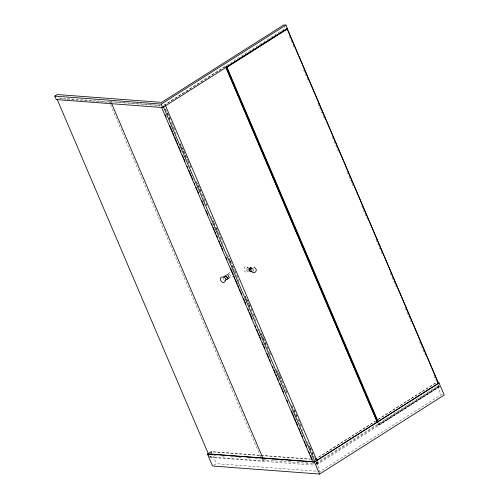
<?xml version="1.0" encoding="UTF-8"?>
<svg xmlns="http://www.w3.org/2000/svg" width="499" height="499" viewBox="0 0 499 499"><rect width="100%" height="100%" fill="white"/><g stroke="black" fill="none" stroke-linecap="round" stroke-linejoin="round"><path stroke-width="0.37" stroke-dasharray="2.5 1.87" d="M246.656 270.277L247.186 271.038L248.284 271.362C242.614 275.149 242.633 262.923 248.252 267.707L246.868 268.032L246.649 270.277M246.5 268.83L246.637 268.393M248.234 268.512L248.252 270.396M248.196 268.131L247.785 269.41L248.215 270.795M253.186 271.275L253.398 269.017M438.964 386.644L379.034 424.911L378.392 424.867L377.78 423.433M228.193 274.032L230.158 271.762M109.474 102.058L110.217 101.584L160.372 105.345M110.36 103L111.289 102.7M163.741 105.395L285.241 28.393L284.655 27.015M163.915 105.432L225.922 66.136M228.38 273.889L226.521 275.068A1.946 0.911 57.6 0 1 228.473 276.608A1.946 0.911 57.6 0 1 228.236 278.461M228.492 278.43L230.351 277.251L232.877 276.633M209.287 452.811L211.152 451.632L259.96 455.288M209.181 453.03L211.114 451.801L310.284 459.236M209.58 456.71L210.509 456.404M209.355 457.29L212.58 455.244M213.809 465.243L216.285 463.671L320.102 471.455L441.022 394.821L442.295 394.915M261.931 459.754L262.861 459.448M314.969 459.411L375.423 421.094M378.055 419.428L435.883 382.777M314.931 459.585L375.391 421.268M378.017 419.603L435.845 382.951M314.102 463.995L313.777 464.201L313.166 462.766M316.397 463.022L437.317 386.388L439.394 386.544M439.164 386.351L438.552 386.151L378.279 424.35L378.392 424.867L439.164 386.351L438.546 384.916M316.347 463.284L317.202 463.346L379.209 424.05L378.566 424M316.435 464.033L317.988 463.047L317.376 461.612M439.145 386.812L379.034 424.911L378.111 422.765M316.603 464.856L439.426 387.012M247.161 267.77L247.504 267.626M58.732 97.991L160.765 105.638M60.179 98.715L66.355 99.176M67.128 99.232L91.043 101.029M91.816 101.085L99.532 101.665M100.305 101.721L111.109 102.532M260.734 455.344L310.316 459.061M317.988 463.047L317.096 461.594M214.133 455.362L216.454 455.537M221.88 455.943L224.201 456.117M230.401 456.579L233.501 456.81M238.921 457.215L242.021 457.452M247.448 457.857L249.768 458.032M255.195 458.438L258.295 458.668M263.715 459.074L266.042 459.248M272.236 459.716L275.336 459.947M280.762 460.352L283.083 460.527M288.509 460.933L291.609 461.163M297.03 461.575L300.13 461.806M305.55 462.211L308.65 462.442M262.112 459.922L313.815 463.796M209.767 456.878L263.004 460.87L263.746 460.396L263.634 459.878M210.129 457.346L314.401 465.162M247.878 267.607L248.252 267.714M289.258 36.128L292.614 44.006M292.919 44.717L294.447 48.297M303.604 69.773L306.966 77.644M307.272 78.362L308.794 81.942M317.957 103.412L323.146 115.581M323.452 116.298L324.369 118.444M332.303 137.057L338.715 152.089M347.267 172.13L353.067 185.728M361.613 205.769L367.414 219.373M375.965 239.414L382.377 254.446M390.312 273.053L396.724 288.085M405.275 308.126L411.076 321.73M419.622 341.771L425.422 355.369M433.974 375.416L436.719 381.854M437.941 384.717L438.552 386.151M437.392 386.32L441.022 394.821M378.598 422.616L379.346 424.431M167.614 112.649L169.142 116.236M169.448 116.953L170.371 119.105M171.899 122.692L173.427 126.278M173.733 126.996L174.65 129.147M182.603 147.791L183.52 149.943M183.825 150.661L185.36 154.247M185.665 154.964L187.805 159.986M188.111 160.703L189.639 164.29M189.944 165.007L190.861 167.159M198.814 185.803L199.737 187.955M200.043 188.672L200.96 190.824M202.488 194.41L204.016 197.997M204.322 198.714L205.85 202.301M206.156 203.018L207.079 205.164M216.865 228.118L218.394 231.704M218.699 232.422L220.227 236.002M220.533 236.719L221.45 238.871M230.632 260.391L231.548 262.543M233.077 266.123L234.605 269.709M234.91 270.427L236.445 274.013M236.751 274.731L238.279 278.317M247.454 299.83L248.982 303.417M249.288 304.134L250.816 307.721M251.128 308.438L252.045 310.59M253.573 314.177L254.49 316.329M262.443 334.972L263.36 337.124M263.665 337.842L265.194 341.428M265.499 342.146L267.034 345.732M267.339 346.449L269.479 351.471M269.784 352.188L270.701 354.34M278.654 372.984L279.571 375.136M279.877 375.853L281.411 379.44M281.717 380.157L282.634 382.309M284.162 385.895L285.69 389.476M285.996 390.193L286.913 392.345M294.254 409.56L295.788 413.147M296.094 413.864L297.011 416.016M298.539 419.597L300.067 423.183M300.373 423.901L301.901 427.487M310.472 447.572L312 451.152M312.305 451.869L314.445 456.891M314.75 457.608L316.279 461.195M316.584 461.912L317.202 463.346M316.179 462.242L320.102 471.455M165.45 109.019L166.978 112.606M167.284 113.323L168.812 116.909M169.117 117.627L170.646 121.213M170.951 121.924L173.097 126.946M173.403 127.663L174.931 131.249M175.236 131.967L176.153 134.119M180.133 143.444L181.355 146.313M181.661 147.03L183.189 150.617M183.495 151.334L185.023 154.915M185.329 155.632L187.474 160.653M187.78 161.37L189.308 164.957M189.614 165.674L190.531 167.826M196.344 181.455L197.567 184.318M197.872 185.035L199.4 188.622M199.706 189.339L201.234 192.926M201.54 193.643L203.686 198.664M203.991 199.382L205.519 202.968M205.825 203.686L206.742 205.838M211.333 216.591L213.778 222.329M214.083 223.047L215.612 226.633M215.917 227.351L218.063 232.372M218.369 233.089L219.897 236.676M220.202 237.393L221.731 240.98M222.036 241.697L222.953 243.849M227.544 254.602L229.989 260.341M230.295 261.058L231.829 264.645M232.135 265.362L234.274 270.383M234.58 271.1L236.108 274.687M236.414 275.404L239.171 281.854M245.283 296.2L246.207 298.352M246.512 299.069L248.652 304.091M248.957 304.808L250.486 308.388M250.791 309.106L252.319 312.692M252.625 313.409L254.771 318.431M255.076 319.148L255.993 321.3M259.355 329.19L260.578 332.06M260.89 332.777L263.029 337.792M263.335 338.509L264.863 342.096M265.169 342.813L266.697 346.4M267.002 347.117L269.148 352.138M269.454 352.855L270.371 355.007M277.101 370.782L279.24 375.803M279.546 376.52L281.074 380.107M281.38 380.824L282.914 384.411M283.22 385.128L285.359 390.149M285.665 390.867L286.582 393.019M291.784 405.207L293.618 409.511M293.923 410.228L295.452 413.814M295.757 414.532L297.285 418.118M297.597 418.836L299.737 423.857M300.042 424.574L301.571 428.161M301.876 428.878L302.793 431.024M307.384 441.783L309.829 447.522M310.135 448.239L311.663 451.826M311.969 452.543L314.114 457.564M315.948 461.862L316.559 463.297M165.231 109L166.766 112.587M167.071 113.304L168.6 116.891M168.905 117.608L169.822 119.76M180.22 144.142L181.143 146.294M181.449 147.012L182.977 150.598M183.283 151.316L184.811 154.902M185.117 155.619L186.033 157.771M196.438 182.154L197.355 184.306M197.66 185.023L199.188 188.61M199.494 189.327L201.022 192.913M212.649 220.165L213.566 222.317M213.871 223.034L215.4 226.621M215.705 227.338L217.851 232.353M228.86 258.176L229.777 260.322M230.083 261.039L234.062 270.364M245.071 296.181L245.988 298.333M246.294 299.051L248.44 304.072M248.745 304.789L249.662 306.941M260.671 332.758L262.817 337.779M263.123 338.497L264.651 342.083M264.957 342.801L265.873 344.952M276.278 369.335L279.028 375.791M279.334 376.508L280.862 380.095M291.878 405.912L293.406 409.498M293.711 410.215L295.24 413.796M295.545 414.513L297.073 418.1M308.7 445.351L309.617 447.503M309.923 448.221L311.451 451.807M311.756 452.524L313.902 457.546M110.497 104.721L261.32 458.319M211.152 451.632L216.285 463.671M211.114 451.801L211.701 453.179M252.064 268.924L252.263 269.89M223.845 279.509A1.959 0.917 57.6 0 1 223.178 278.186M226.652 275.024A1.946 0.911 57.6 0 1 228.785 276.409A1.946 0.911 57.6 0 1 228.249 278.186M228.143 275.049A1.946 0.911 57.6 0 0 230.351 277.244A1.946 0.911 57.6 0 0 229.609 274.419A1.946 0.911 57.6 0 0 228.143 275.049"/><path stroke-width="0.75" d="M250.71 269.628L251.415 268.082L252.862 268.269M225.579 280.251C223.421 287.206 216.229 276.165 223.415 277.026M251.59 271.144L250.947 271.556M251.852 271.169C248.808 273.502 248.072 266.079 251.527 268.169M54.784 96.12L57.266 94.548L161.614 102.37L283.775 24.95L285.902 25.112L287.368 28.549L162.736 107.541L56.256 99.563L54.784 96.12L161.264 104.098L285.902 25.112M377.805 422.048L226.39 67.047L287.156 28.537L438.577 383.531M226.39 67.047L226.995 67.253L287.268 29.054L287.156 28.537M438.615 383.157L314.476 461.831L207.89 453.847L208.476 455.225M314.439 462.005L439.076 383.014L444.216 395.058L319.578 474.05L212.568 466.029L207.428 453.99L314.439 462.005L319.578 474.05M250.81 267.826C248.789 267.869 249.038 271.3 250.841 271.593M437.798 382.92L439.076 383.014M254.022 267.246C259.954 270.096 252.581 276.521 250.704 269.628M251.795 271.581L252.17 271.699M250.916 267.913L251.265 268.144M287.268 29.054L438.396 383.369M226.995 67.253L378.123 421.568M225.935 67.172L377.363 422.204M225.748 66.997L377.475 422.715M165.344 105.183L317.071 460.895M163.273 106.493L314.688 461.494M161.264 104.098L162.736 107.541M165.132 114.733L166.048 116.885M169.722 125.492L172.473 131.948M173.084 133.383L174.001 135.528M174.613 136.963L176.453 141.267M177.064 142.702L177.981 144.853M178.592 146.288L179.509 148.44M180.12 149.875L181.037 152.027M182.565 155.613L183.489 157.765M184.1 159.2L185.017 161.352M187.156 166.367L187.767 167.801M188.684 169.953L191.441 176.409M192.053 177.844L192.97 179.996M194.192 182.865L194.803 184.299M196.026 187.169L196.943 189.321M197.554 190.755L198.477 192.907M201.534 200.074L202.451 202.226M203.062 203.661L203.979 205.813M206.124 210.834L207.958 215.138M211.626 223.745L212.237 225.18M213.16 227.326L214.383 230.195M214.994 231.63L215.911 233.782M216.522 235.216L217.439 237.368M218.967 240.955L219.884 243.107M220.502 244.541L221.419 246.693M222.03 248.128L222.947 250.28M226.003 257.453L226.92 259.599M230.594 268.206L233.345 274.662M233.956 276.097L234.879 278.249M235.491 279.683L237.324 283.987M237.936 285.422L238.853 287.574M239.464 289.002L240.381 291.154M240.992 292.589L241.915 294.741M243.443 298.327L244.36 300.479M244.972 301.914L245.888 304.066M248.028 309.087L248.639 310.521M249.562 312.673L252.313 319.129M255.064 325.579L255.675 327.013M256.904 329.883L257.821 332.035M258.432 333.469L259.349 335.621M259.96 337.056L260.877 339.208M262.405 342.794L263.322 344.946M263.94 346.381L264.857 348.533M266.996 353.548L268.83 357.852M269.441 359.286L270.358 361.438M272.504 366.459L273.115 367.894M274.032 370.046L275.255 372.915M275.866 374.35L276.783 376.502M277.394 377.936L278.311 380.088M279.845 383.669L280.762 385.821M281.374 387.255L282.291 389.407M282.902 390.842L283.819 392.994M286.881 400.167L287.798 402.319M291.466 410.926L294.223 417.376M294.834 418.811L295.751 420.963M296.362 422.397L297.585 425.267M298.807 428.136L299.724 430.288M300.336 431.722L301.259 433.874M301.87 435.309L302.787 437.461M304.315 441.047L305.232 443.193M305.843 444.628L306.76 446.78M308.906 451.801L309.517 453.235M310.434 455.387L312.268 459.691M161.439 107.054L312.861 462.049M111.595 103.418L263.029 458.45M57.235 99.532L208.669 454.558M223.24 277.188A1.946 0.911 57.6 0 1 225.373 278.573A1.946 0.911 57.6 0 1 224.837 280.351M224.662 276.802A1.946 0.911 57.6 0 1 225.748 276.215A1.946 0.911 57.6 0 1 227.213 278.392A1.946 0.911 57.6 0 1 226.39 279.365M224.993 276.265A1.946 0.911 57.6 0 1 227.114 277.17A1.946 0.911 57.6 0 1 226.696 279.172"/></g></svg>
